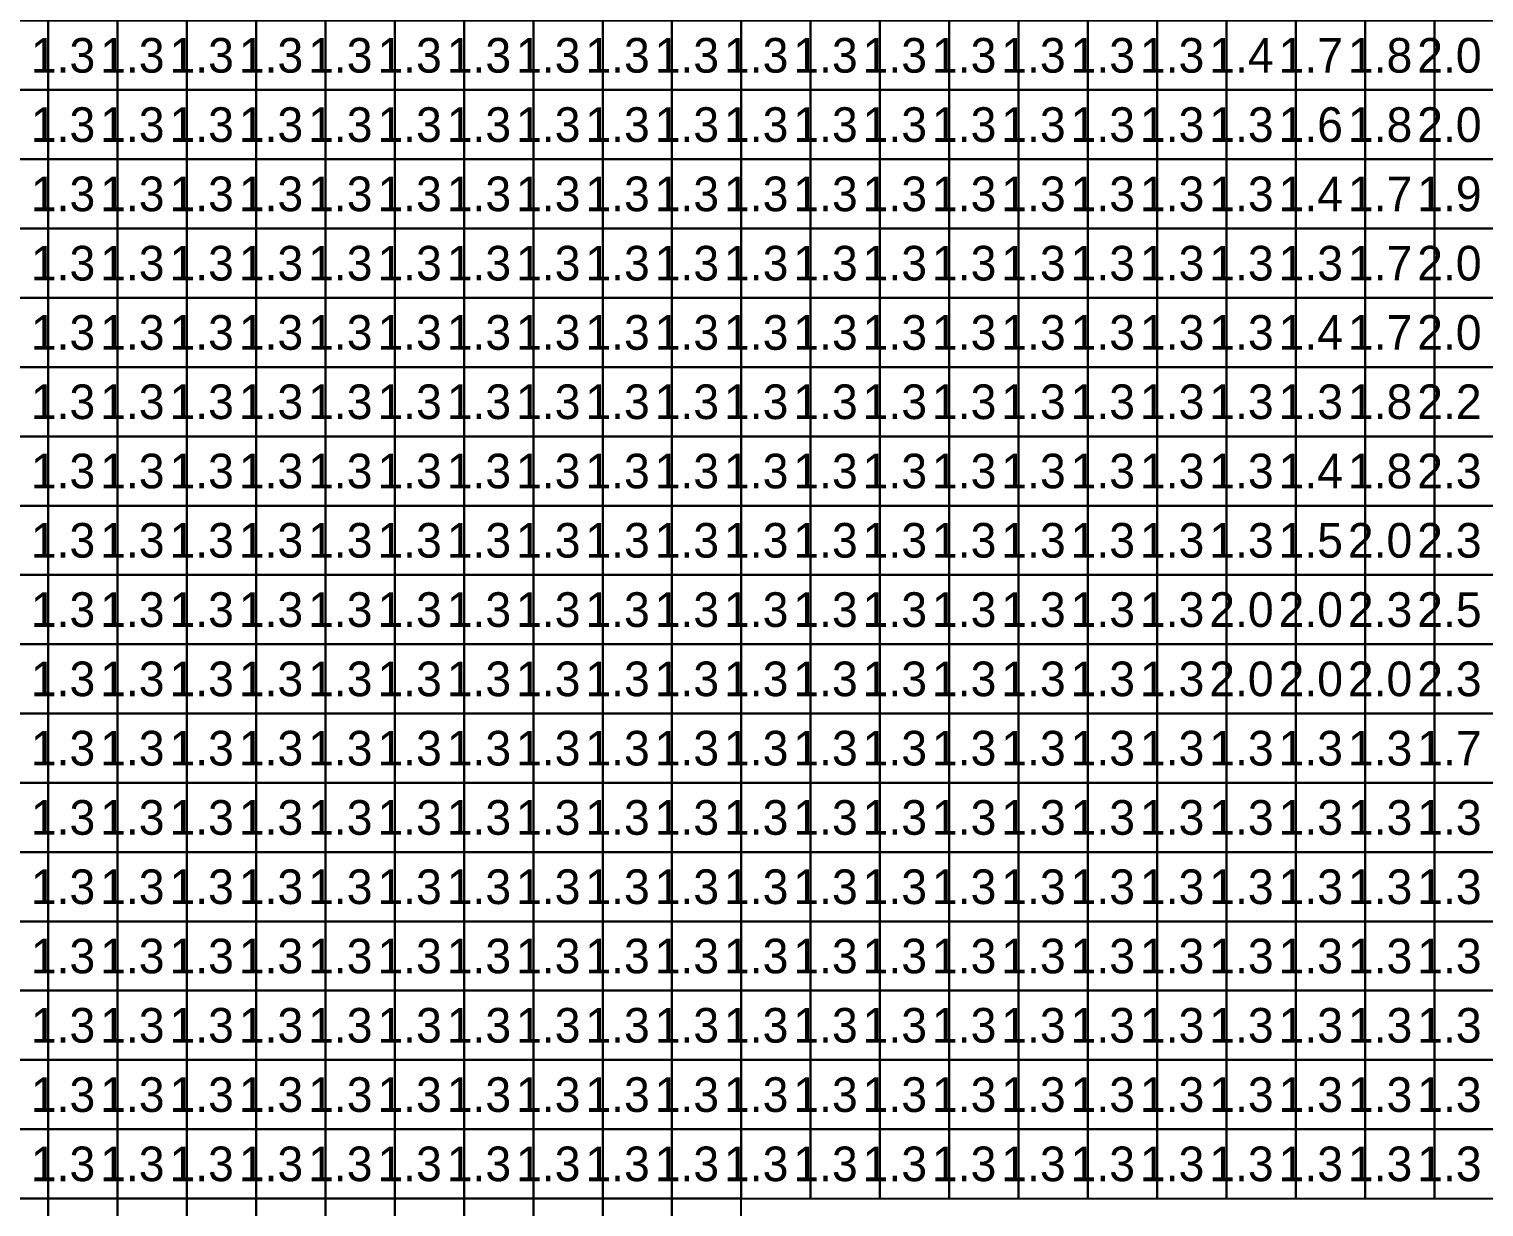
# Model space of a CAD drawing. Header units: metres. Extents: x -0.2 to 36.1, y -0.2 to 14.2.
# Drawn here: x 10.095 to 14.293, y 2.776 to 6.176 of the extents above; entities that cross this region are included whole.
import ezdxf

# ---------------------------------------------------------------- set-up
doc = ezdxf.new("R2010")
doc.units = ezdxf.units.M

msp = doc.modelspace()

# ---------------------------------------------------------------- linework, layer by layer
for points in [[(9.95, 6), (10.15, 6), (10.15, 6.2), (9.95, 6.2)], [(10.15, 6), (10.35, 6), (10.35, 6.2), (10.15, 6.2)], [(10.35, 6), (10.55, 6), (10.55, 6.2), (10.35, 6.2)], [(10.55, 6), (10.75, 6), (10.75, 6.2), (10.55, 6.2)], [(10.75, 6), (10.95, 6), (10.95, 6.2), (10.75, 6.2)], [(10.95, 6), (11.15, 6), (11.15, 6.2), (10.95, 6.2)], [(11.15, 6), (11.35, 6), (11.35, 6.2), (11.15, 6.2)], [(11.35, 6), (11.55, 6), (11.55, 6.2), (11.35, 6.2)], [(11.55, 6), (11.75, 6), (11.75, 6.2), (11.55, 6.2)], [(11.75, 6), (11.95, 6), (11.95, 6.2), (11.75, 6.2)], [(11.95, 6), (12.15, 6), (12.15, 6.2), (11.95, 6.2)], [(12.15, 6), (12.35, 6), (12.35, 6.2), (12.15, 6.2)], [(12.35, 6), (12.55, 6), (12.55, 6.2), (12.35, 6.2)], [(12.55, 6), (12.75, 6), (12.75, 6.2), (12.55, 6.2)], [(12.75, 6), (12.95, 6), (12.95, 6.2), (12.75, 6.2)], [(12.95, 6), (13.15, 6), (13.15, 6.2), (12.95, 6.2)], [(13.15, 6), (13.35, 6), (13.35, 6.2), (13.15, 6.2)], [(13.35, 6), (13.55, 6), (13.55, 6.2), (13.35, 6.2)], [(13.55, 6), (13.75, 6), (13.75, 6.2), (13.55, 6.2)], [(13.75, 6), (13.95, 6), (13.95, 6.2), (13.75, 6.2)], [(13.95, 6), (14.15, 6), (14.15, 6.2), (13.95, 6.2)], [(14.15, 6), (14.35, 6), (14.35, 6.2), (14.15, 6.2)], [(9.95, 5.8), (10.15, 5.8), (10.15, 6), (9.95, 6)], [(10.15, 5.8), (10.35, 5.8), (10.35, 6), (10.15, 6)], [(10.35, 5.8), (10.55, 5.8), (10.55, 6), (10.35, 6)], [(10.55, 5.8), (10.75, 5.8), (10.75, 6), (10.55, 6)], [(10.75, 5.8), (10.95, 5.8), (10.95, 6), (10.75, 6)], [(10.95, 5.8), (11.15, 5.8), (11.15, 6), (10.95, 6)], [(11.15, 5.8), (11.35, 5.8), (11.35, 6), (11.15, 6)], [(11.35, 5.8), (11.55, 5.8), (11.55, 6), (11.35, 6)], [(11.55, 5.8), (11.75, 5.8), (11.75, 6), (11.55, 6)], [(11.75, 5.8), (11.95, 5.8), (11.95, 6), (11.75, 6)], [(11.95, 5.8), (12.15, 5.8), (12.15, 6), (11.95, 6)], [(12.15, 5.8), (12.35, 5.8), (12.35, 6), (12.15, 6)], [(12.35, 5.8), (12.55, 5.8), (12.55, 6), (12.35, 6)], [(12.55, 5.8), (12.75, 5.8), (12.75, 6), (12.55, 6)], [(12.75, 5.8), (12.95, 5.8), (12.95, 6), (12.75, 6)], [(12.95, 5.8), (13.15, 5.8), (13.15, 6), (12.95, 6)], [(13.15, 5.8), (13.35, 5.8), (13.35, 6), (13.15, 6)], [(13.35, 5.8), (13.55, 5.8), (13.55, 6), (13.35, 6)], [(13.55, 5.8), (13.75, 5.8), (13.75, 6), (13.55, 6)], [(13.75, 5.8), (13.95, 5.8), (13.95, 6), (13.75, 6)], [(13.95, 5.8), (14.15, 5.8), (14.15, 6), (13.95, 6)], [(14.15, 5.8), (14.35, 5.8), (14.35, 6), (14.15, 6)], [(9.95, 5.6), (10.15, 5.6), (10.15, 5.8), (9.95, 5.8)], [(10.15, 5.6), (10.35, 5.6), (10.35, 5.8), (10.15, 5.8)], [(10.35, 5.6), (10.55, 5.6), (10.55, 5.8), (10.35, 5.8)], [(10.55, 5.6), (10.75, 5.6), (10.75, 5.8), (10.55, 5.8)], [(10.75, 5.6), (10.95, 5.6), (10.95, 5.8), (10.75, 5.8)], [(10.95, 5.6), (11.15, 5.6), (11.15, 5.8), (10.95, 5.8)], [(11.15, 5.6), (11.35, 5.6), (11.35, 5.8), (11.15, 5.8)], [(11.35, 5.6), (11.55, 5.6), (11.55, 5.8), (11.35, 5.8)], [(11.55, 5.6), (11.75, 5.6), (11.75, 5.8), (11.55, 5.8)], [(11.75, 5.6), (11.95, 5.6), (11.95, 5.8), (11.75, 5.8)], [(11.95, 5.6), (12.15, 5.6), (12.15, 5.8), (11.95, 5.8)], [(12.15, 5.6), (12.35, 5.6), (12.35, 5.8), (12.15, 5.8)], [(12.35, 5.6), (12.55, 5.6), (12.55, 5.8), (12.35, 5.8)], [(12.55, 5.6), (12.75, 5.6), (12.75, 5.8), (12.55, 5.8)], [(12.75, 5.6), (12.95, 5.6), (12.95, 5.8), (12.75, 5.8)], [(12.95, 5.6), (13.15, 5.6), (13.15, 5.8), (12.95, 5.8)], [(13.15, 5.6), (13.35, 5.6), (13.35, 5.8), (13.15, 5.8)], [(13.35, 5.6), (13.55, 5.6), (13.55, 5.8), (13.35, 5.8)], [(13.55, 5.6), (13.75, 5.6), (13.75, 5.8), (13.55, 5.8)], [(13.75, 5.6), (13.95, 5.6), (13.95, 5.8), (13.75, 5.8)], [(13.95, 5.6), (14.15, 5.6), (14.15, 5.8), (13.95, 5.8)], [(14.15, 5.6), (14.35, 5.6), (14.35, 5.8), (14.15, 5.8)], [(9.95, 5.4), (10.15, 5.4), (10.15, 5.6), (9.95, 5.6)], [(10.15, 5.4), (10.35, 5.4), (10.35, 5.6), (10.15, 5.6)], [(10.35, 5.4), (10.55, 5.4), (10.55, 5.6), (10.35, 5.6)], [(10.55, 5.4), (10.75, 5.4), (10.75, 5.6), (10.55, 5.6)], [(10.75, 5.4), (10.95, 5.4), (10.95, 5.6), (10.75, 5.6)], [(10.95, 5.4), (11.15, 5.4), (11.15, 5.6), (10.95, 5.6)], [(11.15, 5.4), (11.35, 5.4), (11.35, 5.6), (11.15, 5.6)], [(11.35, 5.4), (11.55, 5.4), (11.55, 5.6), (11.35, 5.6)], [(11.55, 5.4), (11.75, 5.4), (11.75, 5.6), (11.55, 5.6)], [(11.75, 5.4), (11.95, 5.4), (11.95, 5.6), (11.75, 5.6)], [(11.95, 5.4), (12.15, 5.4), (12.15, 5.6), (11.95, 5.6)], [(12.15, 5.4), (12.35, 5.4), (12.35, 5.6), (12.15, 5.6)], [(12.35, 5.4), (12.55, 5.4), (12.55, 5.6), (12.35, 5.6)], [(12.55, 5.4), (12.75, 5.4), (12.75, 5.6), (12.55, 5.6)], [(12.75, 5.4), (12.95, 5.4), (12.95, 5.6), (12.75, 5.6)], [(12.95, 5.4), (13.15, 5.4), (13.15, 5.6), (12.95, 5.6)], [(13.15, 5.4), (13.35, 5.4), (13.35, 5.6), (13.15, 5.6)], [(13.35, 5.4), (13.55, 5.4), (13.55, 5.6), (13.35, 5.6)], [(13.55, 5.4), (13.75, 5.4), (13.75, 5.6), (13.55, 5.6)], [(13.75, 5.4), (13.95, 5.4), (13.95, 5.6), (13.75, 5.6)], [(13.95, 5.4), (14.15, 5.4), (14.15, 5.6), (13.95, 5.6)], [(14.15, 5.4), (14.35, 5.4), (14.35, 5.6), (14.15, 5.6)], [(9.95, 5.2), (10.15, 5.2), (10.15, 5.4), (9.95, 5.4)], [(10.15, 5.2), (10.35, 5.2), (10.35, 5.4), (10.15, 5.4)], [(10.35, 5.2), (10.55, 5.2), (10.55, 5.4), (10.35, 5.4)], [(10.55, 5.2), (10.75, 5.2), (10.75, 5.4), (10.55, 5.4)], [(10.75, 5.2), (10.95, 5.2), (10.95, 5.4), (10.75, 5.4)], [(10.95, 5.2), (11.15, 5.2), (11.15, 5.4), (10.95, 5.4)], [(11.15, 5.2), (11.35, 5.2), (11.35, 5.4), (11.15, 5.4)], [(11.35, 5.2), (11.55, 5.2), (11.55, 5.4), (11.35, 5.4)], [(11.55, 5.2), (11.75, 5.2), (11.75, 5.4), (11.55, 5.4)], [(11.75, 5.2), (11.95, 5.2), (11.95, 5.4), (11.75, 5.4)], [(11.95, 5.2), (12.15, 5.2), (12.15, 5.4), (11.95, 5.4)], [(12.15, 5.2), (12.35, 5.2), (12.35, 5.4), (12.15, 5.4)], [(12.35, 5.2), (12.55, 5.2), (12.55, 5.4), (12.35, 5.4)], [(12.55, 5.2), (12.75, 5.2), (12.75, 5.4), (12.55, 5.4)], [(12.75, 5.2), (12.95, 5.2), (12.95, 5.4), (12.75, 5.4)], [(12.95, 5.2), (13.15, 5.2), (13.15, 5.4), (12.95, 5.4)], [(13.15, 5.2), (13.35, 5.2), (13.35, 5.4), (13.15, 5.4)], [(13.35, 5.2), (13.55, 5.2), (13.55, 5.4), (13.35, 5.4)], [(13.55, 5.2), (13.75, 5.2), (13.75, 5.4), (13.55, 5.4)], [(13.75, 5.2), (13.95, 5.2), (13.95, 5.4), (13.75, 5.4)], [(13.95, 5.2), (14.15, 5.2), (14.15, 5.4), (13.95, 5.4)], [(14.15, 5.2), (14.35, 5.2), (14.35, 5.4), (14.15, 5.4)], [(9.95, 5), (10.15, 5), (10.15, 5.2), (9.95, 5.2)], [(10.15, 5), (10.35, 5), (10.35, 5.2), (10.15, 5.2)], [(10.35, 5), (10.55, 5), (10.55, 5.2), (10.35, 5.2)], [(10.55, 5), (10.75, 5), (10.75, 5.2), (10.55, 5.2)], [(10.75, 5), (10.95, 5), (10.95, 5.2), (10.75, 5.2)], [(10.95, 5), (11.15, 5), (11.15, 5.2), (10.95, 5.2)], [(11.15, 5), (11.35, 5), (11.35, 5.2), (11.15, 5.2)], [(11.35, 5), (11.55, 5), (11.55, 5.2), (11.35, 5.2)], [(11.55, 5), (11.75, 5), (11.75, 5.2), (11.55, 5.2)], [(11.75, 5), (11.95, 5), (11.95, 5.2), (11.75, 5.2)], [(11.95, 5), (12.15, 5), (12.15, 5.2), (11.95, 5.2)], [(12.15, 5), (12.35, 5), (12.35, 5.2), (12.15, 5.2)], [(12.35, 5), (12.55, 5), (12.55, 5.2), (12.35, 5.2)], [(12.55, 5), (12.75, 5), (12.75, 5.2), (12.55, 5.2)], [(12.75, 5), (12.95, 5), (12.95, 5.2), (12.75, 5.2)], [(12.95, 5), (13.15, 5), (13.15, 5.2), (12.95, 5.2)], [(13.15, 5), (13.35, 5), (13.35, 5.2), (13.15, 5.2)], [(13.35, 5), (13.55, 5), (13.55, 5.2), (13.35, 5.2)], [(13.55, 5), (13.75, 5), (13.75, 5.2), (13.55, 5.2)], [(13.75, 5), (13.95, 5), (13.95, 5.2), (13.75, 5.2)], [(13.95, 5), (14.15, 5), (14.15, 5.2), (13.95, 5.2)], [(14.15, 5), (14.35, 5), (14.35, 5.2), (14.15, 5.2)], [(9.95, 4.8), (10.15, 4.8), (10.15, 5), (9.95, 5)], [(10.15, 4.8), (10.35, 4.8), (10.35, 5), (10.15, 5)], [(10.35, 4.8), (10.55, 4.8), (10.55, 5), (10.35, 5)], [(10.55, 4.8), (10.75, 4.8), (10.75, 5), (10.55, 5)], [(10.75, 4.8), (10.95, 4.8), (10.95, 5), (10.75, 5)], [(10.95, 4.8), (11.15, 4.8), (11.15, 5), (10.95, 5)], [(11.15, 4.8), (11.35, 4.8), (11.35, 5), (11.15, 5)], [(11.35, 4.8), (11.55, 4.8), (11.55, 5), (11.35, 5)], [(11.55, 4.8), (11.75, 4.8), (11.75, 5), (11.55, 5)], [(11.75, 4.8), (11.95, 4.8), (11.95, 5), (11.75, 5)], [(11.95, 4.8), (12.15, 4.8), (12.15, 5), (11.95, 5)], [(12.15, 4.8), (12.35, 4.8), (12.35, 5), (12.15, 5)], [(12.35, 4.8), (12.55, 4.8), (12.55, 5), (12.35, 5)], [(12.55, 4.8), (12.75, 4.8), (12.75, 5), (12.55, 5)], [(12.75, 4.8), (12.95, 4.8), (12.95, 5), (12.75, 5)], [(12.95, 4.8), (13.15, 4.8), (13.15, 5), (12.95, 5)], [(13.15, 4.8), (13.35, 4.8), (13.35, 5), (13.15, 5)], [(13.35, 4.8), (13.55, 4.8), (13.55, 5), (13.35, 5)], [(13.55, 4.8), (13.75, 4.8), (13.75, 5), (13.55, 5)], [(13.75, 4.8), (13.95, 4.8), (13.95, 5), (13.75, 5)], [(13.95, 4.8), (14.15, 4.8), (14.15, 5), (13.95, 5)], [(14.15, 4.8), (14.35, 4.8), (14.35, 5), (14.15, 5)], [(9.95, 4.6), (10.15, 4.6), (10.15, 4.8), (9.95, 4.8)], [(10.15, 4.6), (10.35, 4.6), (10.35, 4.8), (10.15, 4.8)], [(10.35, 4.6), (10.55, 4.6), (10.55, 4.8), (10.35, 4.8)], [(10.55, 4.6), (10.75, 4.6), (10.75, 4.8), (10.55, 4.8)], [(10.75, 4.6), (10.95, 4.6), (10.95, 4.8), (10.75, 4.8)], [(10.95, 4.6), (11.15, 4.6), (11.15, 4.8), (10.95, 4.8)], [(11.15, 4.6), (11.35, 4.6), (11.35, 4.8), (11.15, 4.8)], [(11.35, 4.6), (11.55, 4.6), (11.55, 4.8), (11.35, 4.8)], [(11.55, 4.6), (11.75, 4.6), (11.75, 4.8), (11.55, 4.8)], [(11.75, 4.6), (11.95, 4.6), (11.95, 4.8), (11.75, 4.8)], [(11.95, 4.6), (12.15, 4.6), (12.15, 4.8), (11.95, 4.8)], [(12.15, 4.6), (12.35, 4.6), (12.35, 4.8), (12.15, 4.8)], [(12.35, 4.6), (12.55, 4.6), (12.55, 4.8), (12.35, 4.8)], [(12.55, 4.6), (12.75, 4.6), (12.75, 4.8), (12.55, 4.8)], [(12.75, 4.6), (12.95, 4.6), (12.95, 4.8), (12.75, 4.8)], [(12.95, 4.6), (13.15, 4.6), (13.15, 4.8), (12.95, 4.8)], [(13.15, 4.6), (13.35, 4.6), (13.35, 4.8), (13.15, 4.8)], [(13.35, 4.6), (13.55, 4.6), (13.55, 4.8), (13.35, 4.8)], [(13.55, 4.6), (13.75, 4.6), (13.75, 4.8), (13.55, 4.8)], [(13.75, 4.6), (13.95, 4.6), (13.95, 4.8), (13.75, 4.8)], [(13.95, 4.6), (14.15, 4.6), (14.15, 4.8), (13.95, 4.8)], [(14.15, 4.6), (14.35, 4.6), (14.35, 4.8), (14.15, 4.8)], [(9.95, 4.4), (10.15, 4.4), (10.15, 4.6), (9.95, 4.6)], [(10.15, 4.4), (10.35, 4.4), (10.35, 4.6), (10.15, 4.6)], [(10.35, 4.4), (10.55, 4.4), (10.55, 4.6), (10.35, 4.6)], [(10.55, 4.4), (10.75, 4.4), (10.75, 4.6), (10.55, 4.6)], [(10.75, 4.4), (10.95, 4.4), (10.95, 4.6), (10.75, 4.6)], [(10.95, 4.4), (11.15, 4.4), (11.15, 4.6), (10.95, 4.6)], [(11.15, 4.4), (11.35, 4.4), (11.35, 4.6), (11.15, 4.6)], [(11.35, 4.4), (11.55, 4.4), (11.55, 4.6), (11.35, 4.6)], [(11.55, 4.4), (11.75, 4.4), (11.75, 4.6), (11.55, 4.6)], [(11.75, 4.4), (11.95, 4.4), (11.95, 4.6), (11.75, 4.6)], [(11.95, 4.4), (12.15, 4.4), (12.15, 4.6), (11.95, 4.6)], [(12.15, 4.4), (12.35, 4.4), (12.35, 4.6), (12.15, 4.6)], [(12.35, 4.4), (12.55, 4.4), (12.55, 4.6), (12.35, 4.6)], [(12.55, 4.4), (12.75, 4.4), (12.75, 4.6), (12.55, 4.6)], [(12.75, 4.4), (12.95, 4.4), (12.95, 4.6), (12.75, 4.6)], [(12.95, 4.4), (13.15, 4.4), (13.15, 4.6), (12.95, 4.6)], [(13.15, 4.4), (13.35, 4.4), (13.35, 4.6), (13.15, 4.6)], [(13.35, 4.4), (13.55, 4.4), (13.55, 4.6), (13.35, 4.6)], [(13.55, 4.4), (13.75, 4.4), (13.75, 4.6), (13.55, 4.6)], [(13.75, 4.4), (13.95, 4.4), (13.95, 4.6), (13.75, 4.6)], [(13.95, 4.4), (14.15, 4.4), (14.15, 4.6), (13.95, 4.6)], [(14.15, 4.4), (14.35, 4.4), (14.35, 4.6), (14.15, 4.6)], [(9.95, 4.2), (10.15, 4.2), (10.15, 4.4), (9.95, 4.4)], [(10.15, 4.2), (10.35, 4.2), (10.35, 4.4), (10.15, 4.4)], [(10.35, 4.2), (10.55, 4.2), (10.55, 4.4), (10.35, 4.4)], [(10.55, 4.2), (10.75, 4.2), (10.75, 4.4), (10.55, 4.4)], [(10.75, 4.2), (10.95, 4.2), (10.95, 4.4), (10.75, 4.4)], [(10.95, 4.2), (11.15, 4.2), (11.15, 4.4), (10.95, 4.4)], [(11.15, 4.2), (11.35, 4.2), (11.35, 4.4), (11.15, 4.4)], [(11.35, 4.2), (11.55, 4.2), (11.55, 4.4), (11.35, 4.4)], [(11.55, 4.2), (11.75, 4.2), (11.75, 4.4), (11.55, 4.4)], [(11.75, 4.2), (11.95, 4.2), (11.95, 4.4), (11.75, 4.4)], [(11.95, 4.2), (12.15, 4.2), (12.15, 4.4), (11.95, 4.4)], [(12.15, 4.2), (12.35, 4.2), (12.35, 4.4), (12.15, 4.4)], [(12.35, 4.2), (12.55, 4.2), (12.55, 4.4), (12.35, 4.4)], [(12.55, 4.2), (12.75, 4.2), (12.75, 4.4), (12.55, 4.4)], [(12.75, 4.2), (12.95, 4.2), (12.95, 4.4), (12.75, 4.4)], [(12.95, 4.2), (13.15, 4.2), (13.15, 4.4), (12.95, 4.4)], [(13.15, 4.2), (13.35, 4.2), (13.35, 4.4), (13.15, 4.4)], [(13.35, 4.2), (13.55, 4.2), (13.55, 4.4), (13.35, 4.4)], [(13.55, 4.2), (13.75, 4.2), (13.75, 4.4), (13.55, 4.4)], [(13.75, 4.2), (13.95, 4.2), (13.95, 4.4), (13.75, 4.4)], [(13.95, 4.2), (14.15, 4.2), (14.15, 4.4), (13.95, 4.4)], [(14.15, 4.2), (14.35, 4.2), (14.35, 4.4), (14.15, 4.4)], [(9.95, 4), (10.15, 4), (10.15, 4.2), (9.95, 4.2)], [(10.15, 4), (10.35, 4), (10.35, 4.2), (10.15, 4.2)], [(10.35, 4), (10.55, 4), (10.55, 4.2), (10.35, 4.2)], [(10.55, 4), (10.75, 4), (10.75, 4.2), (10.55, 4.2)], [(10.75, 4), (10.95, 4), (10.95, 4.2), (10.75, 4.2)], [(10.95, 4), (11.15, 4), (11.15, 4.2), (10.95, 4.2)], [(11.15, 4), (11.35, 4), (11.35, 4.2), (11.15, 4.2)], [(11.35, 4), (11.55, 4), (11.55, 4.2), (11.35, 4.2)], [(11.55, 4), (11.75, 4), (11.75, 4.2), (11.55, 4.2)], [(11.75, 4), (11.95, 4), (11.95, 4.2), (11.75, 4.2)], [(11.95, 4), (12.15, 4), (12.15, 4.2), (11.95, 4.2)], [(12.15, 4), (12.35, 4), (12.35, 4.2), (12.15, 4.2)], [(12.35, 4), (12.55, 4), (12.55, 4.2), (12.35, 4.2)], [(12.55, 4), (12.75, 4), (12.75, 4.2), (12.55, 4.2)], [(12.75, 4), (12.95, 4), (12.95, 4.2), (12.75, 4.2)], [(12.95, 4), (13.15, 4), (13.15, 4.2), (12.95, 4.2)], [(13.15, 4), (13.35, 4), (13.35, 4.2), (13.15, 4.2)], [(13.35, 4), (13.55, 4), (13.55, 4.2), (13.35, 4.2)], [(13.55, 4), (13.75, 4), (13.75, 4.2), (13.55, 4.2)], [(13.75, 4), (13.95, 4), (13.95, 4.2), (13.75, 4.2)], [(13.95, 4), (14.15, 4), (14.15, 4.2), (13.95, 4.2)], [(14.15, 4), (14.35, 4), (14.35, 4.2), (14.15, 4.2)], [(9.95, 3.8), (10.15, 3.8), (10.15, 4), (9.95, 4)], [(10.15, 3.8), (10.35, 3.8), (10.35, 4), (10.15, 4)], [(10.35, 3.8), (10.55, 3.8), (10.55, 4), (10.35, 4)], [(10.55, 3.8), (10.75, 3.8), (10.75, 4), (10.55, 4)], [(10.75, 3.8), (10.95, 3.8), (10.95, 4), (10.75, 4)], [(10.95, 3.8), (11.15, 3.8), (11.15, 4), (10.95, 4)], [(11.15, 3.8), (11.35, 3.8), (11.35, 4), (11.15, 4)], [(11.35, 3.8), (11.55, 3.8), (11.55, 4), (11.35, 4)], [(11.55, 3.8), (11.75, 3.8), (11.75, 4), (11.55, 4)], [(11.75, 3.8), (11.95, 3.8), (11.95, 4), (11.75, 4)], [(11.95, 3.8), (12.15, 3.8), (12.15, 4), (11.95, 4)], [(12.15, 3.8), (12.35, 3.8), (12.35, 4), (12.15, 4)], [(12.35, 3.8), (12.55, 3.8), (12.55, 4), (12.35, 4)], [(12.55, 3.8), (12.75, 3.8), (12.75, 4), (12.55, 4)], [(12.75, 3.8), (12.95, 3.8), (12.95, 4), (12.75, 4)], [(12.95, 3.8), (13.15, 3.8), (13.15, 4), (12.95, 4)], [(13.15, 3.8), (13.35, 3.8), (13.35, 4), (13.15, 4)], [(13.35, 3.8), (13.55, 3.8), (13.55, 4), (13.35, 4)], [(13.55, 3.8), (13.75, 3.8), (13.75, 4), (13.55, 4)], [(13.75, 3.8), (13.95, 3.8), (13.95, 4), (13.75, 4)], [(13.95, 3.8), (14.15, 3.8), (14.15, 4), (13.95, 4)], [(14.15, 3.8), (14.35, 3.8), (14.35, 4), (14.15, 4)], [(9.95, 3.6), (10.15, 3.6), (10.15, 3.8), (9.95, 3.8)], [(10.15, 3.6), (10.35, 3.6), (10.35, 3.8), (10.15, 3.8)], [(10.35, 3.6), (10.55, 3.6), (10.55, 3.8), (10.35, 3.8)], [(10.55, 3.6), (10.75, 3.6), (10.75, 3.8), (10.55, 3.8)], [(10.75, 3.6), (10.95, 3.6), (10.95, 3.8), (10.75, 3.8)], [(10.95, 3.6), (11.15, 3.6), (11.15, 3.8), (10.95, 3.8)], [(11.15, 3.6), (11.35, 3.6), (11.35, 3.8), (11.15, 3.8)], [(11.35, 3.6), (11.55, 3.6), (11.55, 3.8), (11.35, 3.8)], [(11.55, 3.6), (11.75, 3.6), (11.75, 3.8), (11.55, 3.8)], [(11.75, 3.6), (11.95, 3.6), (11.95, 3.8), (11.75, 3.8)], [(11.95, 3.6), (12.15, 3.6), (12.15, 3.8), (11.95, 3.8)], [(12.15, 3.6), (12.35, 3.6), (12.35, 3.8), (12.15, 3.8)], [(12.35, 3.6), (12.55, 3.6), (12.55, 3.8), (12.35, 3.8)], [(12.55, 3.6), (12.75, 3.6), (12.75, 3.8), (12.55, 3.8)], [(12.75, 3.6), (12.95, 3.6), (12.95, 3.8), (12.75, 3.8)], [(12.95, 3.6), (13.15, 3.6), (13.15, 3.8), (12.95, 3.8)], [(13.15, 3.6), (13.35, 3.6), (13.35, 3.8), (13.15, 3.8)], [(13.35, 3.6), (13.55, 3.6), (13.55, 3.8), (13.35, 3.8)], [(13.55, 3.6), (13.75, 3.6), (13.75, 3.8), (13.55, 3.8)], [(13.75, 3.6), (13.95, 3.6), (13.95, 3.8), (13.75, 3.8)], [(13.95, 3.6), (14.15, 3.6), (14.15, 3.8), (13.95, 3.8)], [(14.15, 3.6), (14.35, 3.6), (14.35, 3.8), (14.15, 3.8)], [(9.95, 3.4), (10.15, 3.4), (10.15, 3.6), (9.95, 3.6)], [(10.15, 3.4), (10.35, 3.4), (10.35, 3.6), (10.15, 3.6)], [(10.35, 3.4), (10.55, 3.4), (10.55, 3.6), (10.35, 3.6)], [(10.55, 3.4), (10.75, 3.4), (10.75, 3.6), (10.55, 3.6)], [(10.75, 3.4), (10.95, 3.4), (10.95, 3.6), (10.75, 3.6)], [(10.95, 3.4), (11.15, 3.4), (11.15, 3.6), (10.95, 3.6)], [(11.15, 3.4), (11.35, 3.4), (11.35, 3.6), (11.15, 3.6)], [(11.35, 3.4), (11.55, 3.4), (11.55, 3.6), (11.35, 3.6)], [(11.55, 3.4), (11.75, 3.4), (11.75, 3.6), (11.55, 3.6)], [(11.75, 3.4), (11.95, 3.4), (11.95, 3.6), (11.75, 3.6)], [(11.95, 3.4), (12.15, 3.4), (12.15, 3.6), (11.95, 3.6)], [(12.15, 3.4), (12.35, 3.4), (12.35, 3.6), (12.15, 3.6)], [(12.35, 3.4), (12.55, 3.4), (12.55, 3.6), (12.35, 3.6)], [(12.55, 3.4), (12.75, 3.4), (12.75, 3.6), (12.55, 3.6)], [(12.75, 3.4), (12.95, 3.4), (12.95, 3.6), (12.75, 3.6)], [(12.95, 3.4), (13.15, 3.4), (13.15, 3.6), (12.95, 3.6)], [(13.15, 3.4), (13.35, 3.4), (13.35, 3.6), (13.15, 3.6)], [(13.35, 3.4), (13.55, 3.4), (13.55, 3.6), (13.35, 3.6)], [(13.55, 3.4), (13.75, 3.4), (13.75, 3.6), (13.55, 3.6)], [(13.75, 3.4), (13.95, 3.4), (13.95, 3.6), (13.75, 3.6)], [(13.95, 3.4), (14.15, 3.4), (14.15, 3.6), (13.95, 3.6)], [(14.15, 3.4), (14.35, 3.4), (14.35, 3.6), (14.15, 3.6)], [(9.95, 3.2), (10.15, 3.2), (10.15, 3.4), (9.95, 3.4)], [(10.15, 3.2), (10.35, 3.2), (10.35, 3.4), (10.15, 3.4)], [(10.35, 3.2), (10.55, 3.2), (10.55, 3.4), (10.35, 3.4)], [(10.55, 3.2), (10.75, 3.2), (10.75, 3.4), (10.55, 3.4)], [(10.75, 3.2), (10.95, 3.2), (10.95, 3.4), (10.75, 3.4)], [(10.95, 3.2), (11.15, 3.2), (11.15, 3.4), (10.95, 3.4)], [(11.15, 3.2), (11.35, 3.2), (11.35, 3.4), (11.15, 3.4)], [(11.35, 3.2), (11.55, 3.2), (11.55, 3.4), (11.35, 3.4)], [(11.55, 3.2), (11.75, 3.2), (11.75, 3.4), (11.55, 3.4)], [(11.75, 3.2), (11.95, 3.2), (11.95, 3.4), (11.75, 3.4)], [(11.95, 3.2), (12.15, 3.2), (12.15, 3.4), (11.95, 3.4)], [(12.15, 3.2), (12.35, 3.2), (12.35, 3.4), (12.15, 3.4)], [(12.35, 3.2), (12.55, 3.2), (12.55, 3.4), (12.35, 3.4)], [(12.55, 3.2), (12.75, 3.2), (12.75, 3.4), (12.55, 3.4)], [(12.75, 3.2), (12.95, 3.2), (12.95, 3.4), (12.75, 3.4)], [(12.95, 3.2), (13.15, 3.2), (13.15, 3.4), (12.95, 3.4)], [(13.15, 3.2), (13.35, 3.2), (13.35, 3.4), (13.15, 3.4)], [(13.35, 3.2), (13.55, 3.2), (13.55, 3.4), (13.35, 3.4)], [(13.55, 3.2), (13.75, 3.2), (13.75, 3.4), (13.55, 3.4)], [(13.75, 3.2), (13.95, 3.2), (13.95, 3.4), (13.75, 3.4)], [(13.95, 3.2), (14.15, 3.2), (14.15, 3.4), (13.95, 3.4)], [(14.15, 3.2), (14.35, 3.2), (14.35, 3.4), (14.15, 3.4)], [(9.95, 3), (10.15, 3), (10.15, 3.2), (9.95, 3.2)], [(10.15, 3), (10.35, 3), (10.35, 3.2), (10.15, 3.2)], [(10.35, 3), (10.55, 3), (10.55, 3.2), (10.35, 3.2)], [(10.55, 3), (10.75, 3), (10.75, 3.2), (10.55, 3.2)], [(10.75, 3), (10.95, 3), (10.95, 3.2), (10.75, 3.2)], [(10.95, 3), (11.15, 3), (11.15, 3.2), (10.95, 3.2)], [(11.15, 3), (11.35, 3), (11.35, 3.2), (11.15, 3.2)], [(11.35, 3), (11.55, 3), (11.55, 3.2), (11.35, 3.2)], [(11.55, 3), (11.75, 3), (11.75, 3.2), (11.55, 3.2)], [(11.75, 3), (11.95, 3), (11.95, 3.2), (11.75, 3.2)], [(11.95, 3), (12.15, 3), (12.15, 3.2), (11.95, 3.2)], [(12.15, 3), (12.35, 3), (12.35, 3.2), (12.15, 3.2)], [(12.35, 3), (12.55, 3), (12.55, 3.2), (12.35, 3.2)], [(12.55, 3), (12.75, 3), (12.75, 3.2), (12.55, 3.2)], [(12.75, 3), (12.95, 3), (12.95, 3.2), (12.75, 3.2)], [(12.95, 3), (13.15, 3), (13.15, 3.2), (12.95, 3.2)], [(13.15, 3), (13.35, 3), (13.35, 3.2), (13.15, 3.2)], [(13.35, 3), (13.55, 3), (13.55, 3.2), (13.35, 3.2)], [(13.55, 3), (13.75, 3), (13.75, 3.2), (13.55, 3.2)], [(13.75, 3), (13.95, 3), (13.95, 3.2), (13.75, 3.2)], [(13.95, 3), (14.15, 3), (14.15, 3.2), (13.95, 3.2)], [(14.15, 3), (14.35, 3), (14.35, 3.2), (14.15, 3.2)], [(9.95, 2.8), (10.15, 2.8), (10.15, 3), (9.95, 3)], [(10.15, 2.8), (10.35, 2.8), (10.35, 3), (10.15, 3)], [(10.35, 2.8), (10.55, 2.8), (10.55, 3), (10.35, 3)], [(10.55, 2.8), (10.75, 2.8), (10.75, 3), (10.55, 3)], [(10.75, 2.8), (10.95, 2.8), (10.95, 3), (10.75, 3)], [(10.95, 2.8), (11.15, 2.8), (11.15, 3), (10.95, 3)], [(11.15, 2.8), (11.35, 2.8), (11.35, 3), (11.15, 3)], [(11.35, 2.8), (11.55, 2.8), (11.55, 3), (11.35, 3)], [(11.55, 2.8), (11.75, 2.8), (11.75, 3), (11.55, 3)], [(11.75, 2.8), (11.95, 2.8), (11.95, 3), (11.75, 3)], [(11.95, 2.8), (12.15, 2.8), (12.15, 3), (11.95, 3)], [(12.15, 2.8), (12.35, 2.8), (12.35, 3), (12.15, 3)], [(12.35, 2.8), (12.55, 2.8), (12.55, 3), (12.35, 3)], [(12.55, 2.8), (12.75, 2.8), (12.75, 3), (12.55, 3)], [(12.75, 2.8), (12.95, 2.8), (12.95, 3), (12.75, 3)], [(12.95, 2.8), (13.15, 2.8), (13.15, 3), (12.95, 3)], [(13.15, 2.8), (13.35, 2.8), (13.35, 3), (13.15, 3)], [(13.35, 2.8), (13.55, 2.8), (13.55, 3), (13.35, 3)], [(13.55, 2.8), (13.75, 2.8), (13.75, 3), (13.55, 3)], [(13.75, 2.8), (13.95, 2.8), (13.95, 3), (13.75, 3)], [(13.95, 2.8), (14.15, 2.8), (14.15, 3), (13.95, 3)], [(14.15, 2.8), (14.35, 2.8), (14.35, 3), (14.15, 3)], [(9.95, 2.6), (10.15, 2.6), (10.15, 2.8), (9.95, 2.8)], [(10.15, 2.6), (10.35, 2.6), (10.35, 2.8), (10.15, 2.8)], [(10.35, 2.6), (10.55, 2.6), (10.55, 2.8), (10.35, 2.8)], [(10.55, 2.6), (10.75, 2.6), (10.75, 2.8), (10.55, 2.8)], [(10.75, 2.6), (10.95, 2.6), (10.95, 2.8), (10.75, 2.8)], [(10.95, 2.6), (11.15, 2.6), (11.15, 2.8), (10.95, 2.8)], [(11.15, 2.6), (11.35, 2.6), (11.35, 2.8), (11.15, 2.8)], [(11.35, 2.6), (11.55, 2.6), (11.55, 2.8), (11.35, 2.8)], [(11.55, 2.6), (11.75, 2.6), (11.75, 2.8), (11.55, 2.8)], [(11.75, 2.6), (11.95, 2.6), (11.95, 2.8), (11.75, 2.8)], [(11.95, 2.6), (12.15, 2.6), (12.15, 2.8), (11.95, 2.8)]]:
    msp.add_3dface(points)

# ---------------------------------------------------------------- texts
at = {"layer": 'TEXT_LAYER'}
for s, p in [('1.3', (10.1, 6.05)), ('1.3', (10.3, 6.05)), ('1.3', (10.5, 6.05)), ('1.3', (10.7, 6.05)), ('1.3', (10.9, 6.05)), ('1.3', (11.1, 6.05)), ('1.3', (11.3, 6.05)), ('1.3', (11.5, 6.05)), ('1.3', (11.7, 6.05)), ('1.3', (11.9, 6.05)), ('1.3', (12.1, 6.05)), ('1.3', (12.3, 6.05)), ('1.3', (12.5, 6.05)), ('1.3', (12.7, 6.05)), ('1.3', (12.9, 6.05)), ('1.3', (13.1, 6.05)), ('1.3', (13.3, 6.05)), ('1.4', (13.5, 6.05)), ('1.7', (13.7, 6.05)), ('1.8', (13.9, 6.05)), ('2.0', (14.1, 6.05)), ('1.3', (10.1, 5.85)), ('1.3', (10.3, 5.85)), ('1.3', (10.5, 5.85)), ('1.3', (10.7, 5.85)), ('1.3', (10.9, 5.85)), ('1.3', (11.1, 5.85)), ('1.3', (11.3, 5.85)), ('1.3', (11.5, 5.85)), ('1.3', (11.7, 5.85)), ('1.3', (11.9, 5.85)), ('1.3', (12.1, 5.85)), ('1.3', (12.3, 5.85)), ('1.3', (12.5, 5.85)), ('1.3', (12.7, 5.85)), ('1.3', (12.9, 5.85)), ('1.3', (13.1, 5.85)), ('1.3', (13.3, 5.85)), ('1.3', (13.5, 5.85)), ('1.6', (13.7, 5.85)), ('1.8', (13.9, 5.85)), ('2.0', (14.1, 5.85)), ('1.3', (10.1, 5.65)), ('1.3', (10.3, 5.65)), ('1.3', (10.5, 5.65)), ('1.3', (10.7, 5.65)), ('1.3', (10.9, 5.65)), ('1.3', (11.1, 5.65)), ('1.3', (11.3, 5.65)), ('1.3', (11.5, 5.65)), ('1.3', (11.7, 5.65)), ('1.3', (11.9, 5.65)), ('1.3', (12.1, 5.65)), ('1.3', (12.3, 5.65)), ('1.3', (12.5, 5.65)), ('1.3', (12.7, 5.65)), ('1.3', (12.9, 5.65)), ('1.3', (13.1, 5.65)), ('1.3', (13.3, 5.65)), ('1.3', (13.5, 5.65)), ('1.9', (14.1, 5.65)), ('1.4', (13.7, 5.65)), ('1.7', (13.9, 5.65)), ('1.3', (10.1, 5.45)), ('1.3', (10.3, 5.45)), ('1.3', (10.5, 5.45)), ('1.3', (10.7, 5.45)), ('1.3', (10.9, 5.45)), ('1.3', (11.1, 5.45)), ('1.3', (11.3, 5.45)), ('1.3', (11.5, 5.45)), ('1.3', (11.7, 5.45)), ('1.3', (11.9, 5.45)), ('1.3', (12.1, 5.45)), ('1.3', (12.3, 5.45)), ('1.3', (12.5, 5.45)), ('1.3', (12.7, 5.45)), ('1.3', (12.9, 5.45)), ('1.3', (13.1, 5.45)), ('1.3', (13.3, 5.45)), ('1.3', (13.5, 5.45)), ('1.3', (13.7, 5.45)), ('1.7', (13.9, 5.45)), ('2.0', (14.1, 5.45)), ('1.3', (10.1, 5.25)), ('1.3', (10.3, 5.25)), ('1.3', (10.5, 5.25)), ('1.3', (10.7, 5.25)), ('1.3', (10.9, 5.25)), ('1.3', (11.1, 5.25)), ('1.3', (11.3, 5.25)), ('1.3', (11.5, 5.25)), ('1.3', (11.7, 5.25)), ('1.3', (11.9, 5.25)), ('1.3', (12.1, 5.25)), ('1.3', (12.3, 5.25)), ('1.3', (12.5, 5.25)), ('1.3', (12.7, 5.25)), ('1.3', (12.9, 5.25)), ('1.3', (13.1, 5.25)), ('1.3', (13.3, 5.25)), ('1.3', (13.5, 5.25)), ('1.4', (13.7, 5.25)), ('1.7', (13.9, 5.25)), ('2.0', (14.1, 5.25)), ('1.3', (10.1, 5.05)), ('1.3', (10.3, 5.05)), ('1.3', (10.5, 5.05)), ('1.3', (10.7, 5.05)), ('1.3', (10.9, 5.05)), ('1.3', (11.1, 5.05)), ('1.3', (11.3, 5.05)), ('1.3', (11.5, 5.05)), ('1.3', (11.7, 5.05)), ('1.3', (11.9, 5.05)), ('1.3', (12.1, 5.05)), ('1.3', (12.3, 5.05)), ('1.3', (12.5, 5.05)), ('1.3', (12.7, 5.05)), ('1.3', (12.9, 5.05)), ('1.3', (13.1, 5.05)), ('1.3', (13.3, 5.05)), ('1.3', (13.5, 5.05)), ('1.3', (13.7, 5.05)), ('1.8', (13.9, 5.05)), ('2.2', (14.1, 5.05)), ('1.3', (10.1, 4.85)), ('1.3', (10.3, 4.85)), ('1.3', (10.5, 4.85)), ('1.3', (10.7, 4.85)), ('1.3', (10.9, 4.85)), ('1.3', (11.1, 4.85)), ('1.3', (11.3, 4.85)), ('1.3', (11.5, 4.85)), ('1.3', (11.7, 4.85)), ('1.3', (11.9, 4.85)), ('1.3', (12.1, 4.85)), ('1.3', (12.3, 4.85)), ('1.3', (12.5, 4.85)), ('1.3', (12.7, 4.85)), ('1.3', (12.9, 4.85)), ('1.3', (13.1, 4.85)), ('1.3', (13.3, 4.85)), ('1.3', (13.5, 4.85)), ('1.4', (13.7, 4.85)), ('1.8', (13.9, 4.85)), ('2.3', (14.1, 4.85)), ('1.3', (10.1, 4.65)), ('1.3', (10.3, 4.65)), ('1.3', (10.5, 4.65)), ('1.3', (10.7, 4.65)), ('1.3', (10.9, 4.65)), ('1.3', (11.1, 4.65)), ('1.3', (11.3, 4.65)), ('1.3', (11.5, 4.65)), ('1.3', (11.7, 4.65)), ('1.3', (11.9, 4.65)), ('1.3', (12.1, 4.65)), ('1.3', (12.3, 4.65)), ('1.3', (12.5, 4.65)), ('1.3', (12.7, 4.65)), ('1.3', (12.9, 4.65)), ('1.3', (13.1, 4.65)), ('1.3', (13.3, 4.65)), ('1.3', (13.5, 4.65)), ('1.5', (13.7, 4.65)), ('2.0', (13.9, 4.65)), ('2.3', (14.1, 4.65)), ('1.3', (10.1, 4.45)), ('1.3', (10.3, 4.45)), ('1.3', (10.5, 4.45)), ('1.3', (10.7, 4.45)), ('1.3', (10.9, 4.45)), ('1.3', (11.1, 4.45)), ('1.3', (11.3, 4.45)), ('1.3', (11.5, 4.45)), ('1.3', (11.7, 4.45)), ('1.3', (11.9, 4.45)), ('1.3', (12.1, 4.45)), ('1.3', (12.3, 4.45)), ('1.3', (12.5, 4.45)), ('1.3', (12.7, 4.45)), ('1.3', (12.9, 4.45)), ('1.3', (13.1, 4.45)), ('1.3', (13.3, 4.45)), ('2.0', (13.5, 4.45)), ('2.0', (13.7, 4.45)), ('2.3', (13.9, 4.45)), ('2.5', (14.1, 4.45)), ('1.3', (10.1, 4.25)), ('1.3', (10.3, 4.25)), ('1.3', (10.5, 4.25)), ('1.3', (10.7, 4.25)), ('1.3', (10.9, 4.25)), ('1.3', (11.1, 4.25)), ('1.3', (11.3, 4.25)), ('1.3', (11.5, 4.25)), ('1.3', (11.7, 4.25)), ('1.3', (11.9, 4.25)), ('1.3', (12.1, 4.25)), ('1.3', (12.3, 4.25)), ('1.3', (12.5, 4.25)), ('1.3', (12.7, 4.25)), ('1.3', (12.9, 4.25)), ('1.3', (13.1, 4.25)), ('1.3', (13.3, 4.25)), ('2.0', (13.5, 4.25)), ('2.0', (13.7, 4.25)), ('2.0', (13.9, 4.25)), ('2.3', (14.1, 4.25)), ('1.3', (10.1, 4.05)), ('1.3', (10.3, 4.05)), ('1.3', (10.5, 4.05)), ('1.3', (10.7, 4.05)), ('1.3', (10.9, 4.05)), ('1.3', (11.1, 4.05)), ('1.3', (11.3, 4.05)), ('1.3', (11.5, 4.05)), ('1.3', (11.7, 4.05)), ('1.3', (11.9, 4.05)), ('1.3', (12.1, 4.05)), ('1.3', (12.3, 4.05)), ('1.3', (12.5, 4.05)), ('1.3', (12.7, 4.05)), ('1.3', (12.9, 4.05)), ('1.3', (13.1, 4.05)), ('1.3', (13.3, 4.05)), ('1.3', (13.5, 4.05)), ('1.3', (13.7, 4.05)), ('1.3', (13.9, 4.05)), ('1.7', (14.1, 4.05)), ('1.3', (10.1, 3.85)), ('1.3', (10.3, 3.85)), ('1.3', (10.5, 3.85)), ('1.3', (10.7, 3.85)), ('1.3', (10.9, 3.85)), ('1.3', (11.1, 3.85)), ('1.3', (11.3, 3.85)), ('1.3', (11.5, 3.85)), ('1.3', (11.7, 3.85)), ('1.3', (11.9, 3.85)), ('1.3', (12.1, 3.85)), ('1.3', (12.3, 3.85)), ('1.3', (12.5, 3.85)), ('1.3', (12.7, 3.85)), ('1.3', (12.9, 3.85)), ('1.3', (13.1, 3.85)), ('1.3', (13.3, 3.85)), ('1.3', (13.5, 3.85)), ('1.3', (13.7, 3.85)), ('1.3', (13.9, 3.85)), ('1.3', (14.1, 3.85)), ('1.3', (10.1, 3.65)), ('1.3', (10.3, 3.65)), ('1.3', (10.5, 3.65)), ('1.3', (10.7, 3.65)), ('1.3', (10.9, 3.65)), ('1.3', (11.1, 3.65)), ('1.3', (11.3, 3.65)), ('1.3', (11.5, 3.65)), ('1.3', (11.7, 3.65)), ('1.3', (11.9, 3.65)), ('1.3', (12.1, 3.65)), ('1.3', (12.3, 3.65)), ('1.3', (12.5, 3.65)), ('1.3', (12.7, 3.65)), ('1.3', (12.9, 3.65)), ('1.3', (13.1, 3.65)), ('1.3', (13.3, 3.65)), ('1.3', (13.5, 3.65)), ('1.3', (13.7, 3.65)), ('1.3', (13.9, 3.65)), ('1.3', (14.1, 3.65)), ('1.3', (10.1, 3.45)), ('1.3', (10.3, 3.45)), ('1.3', (10.5, 3.45)), ('1.3', (10.7, 3.45)), ('1.3', (10.9, 3.45)), ('1.3', (11.1, 3.45)), ('1.3', (11.3, 3.45)), ('1.3', (11.5, 3.45)), ('1.3', (11.7, 3.45)), ('1.3', (11.9, 3.45)), ('1.3', (12.1, 3.45)), ('1.3', (12.3, 3.45)), ('1.3', (12.5, 3.45)), ('1.3', (12.7, 3.45)), ('1.3', (12.9, 3.45)), ('1.3', (13.1, 3.45)), ('1.3', (13.3, 3.45)), ('1.3', (13.5, 3.45)), ('1.3', (13.7, 3.45)), ('1.3', (13.9, 3.45)), ('1.3', (14.1, 3.45)), ('1.3', (10.1, 3.25)), ('1.3', (10.3, 3.25)), ('1.3', (10.5, 3.25)), ('1.3', (10.7, 3.25)), ('1.3', (10.9, 3.25)), ('1.3', (11.1, 3.25)), ('1.3', (11.3, 3.25)), ('1.3', (11.5, 3.25)), ('1.3', (11.7, 3.25)), ('1.3', (11.9, 3.25)), ('1.3', (12.1, 3.25)), ('1.3', (12.3, 3.25)), ('1.3', (12.5, 3.25)), ('1.3', (12.7, 3.25)), ('1.3', (12.9, 3.25)), ('1.3', (13.1, 3.25)), ('1.3', (13.3, 3.25)), ('1.3', (13.5, 3.25)), ('1.3', (13.7, 3.25)), ('1.3', (13.9, 3.25)), ('1.3', (14.1, 3.25)), ('1.3', (10.1, 3.05)), ('1.3', (10.3, 3.05)), ('1.3', (10.5, 3.05)), ('1.3', (10.7, 3.05)), ('1.3', (10.9, 3.05)), ('1.3', (11.1, 3.05)), ('1.3', (11.3, 3.05)), ('1.3', (11.5, 3.05)), ('1.3', (11.7, 3.05)), ('1.3', (11.9, 3.05)), ('1.3', (12.1, 3.05)), ('1.3', (12.3, 3.05)), ('1.3', (12.5, 3.05)), ('1.3', (12.7, 3.05)), ('1.3', (12.9, 3.05)), ('1.3', (13.1, 3.05)), ('1.3', (13.3, 3.05)), ('1.3', (13.5, 3.05)), ('1.3', (13.7, 3.05)), ('1.3', (13.9, 3.05)), ('1.3', (14.1, 3.05)), ('1.3', (10.1, 2.85)), ('1.3', (10.3, 2.85)), ('1.3', (10.5, 2.85)), ('1.3', (10.7, 2.85)), ('1.3', (10.9, 2.85)), ('1.3', (11.1, 2.85)), ('1.3', (11.3, 2.85)), ('1.3', (11.5, 2.85)), ('1.3', (11.7, 2.85)), ('1.3', (11.9, 2.85)), ('1.3', (12.1, 2.85)), ('1.3', (12.3, 2.85)), ('1.3', (12.5, 2.85)), ('1.3', (12.7, 2.85)), ('1.3', (12.9, 2.85)), ('1.3', (13.1, 2.85)), ('1.3', (13.3, 2.85)), ('1.3', (13.5, 2.85)), ('1.3', (13.7, 2.85)), ('1.3', (13.9, 2.85)), ('1.3', (14.1, 2.85))]:
    msp.add_text(s, height=0.1, dxfattribs=at).set_placement(p)

doc.saveas('drawing.dxf')
